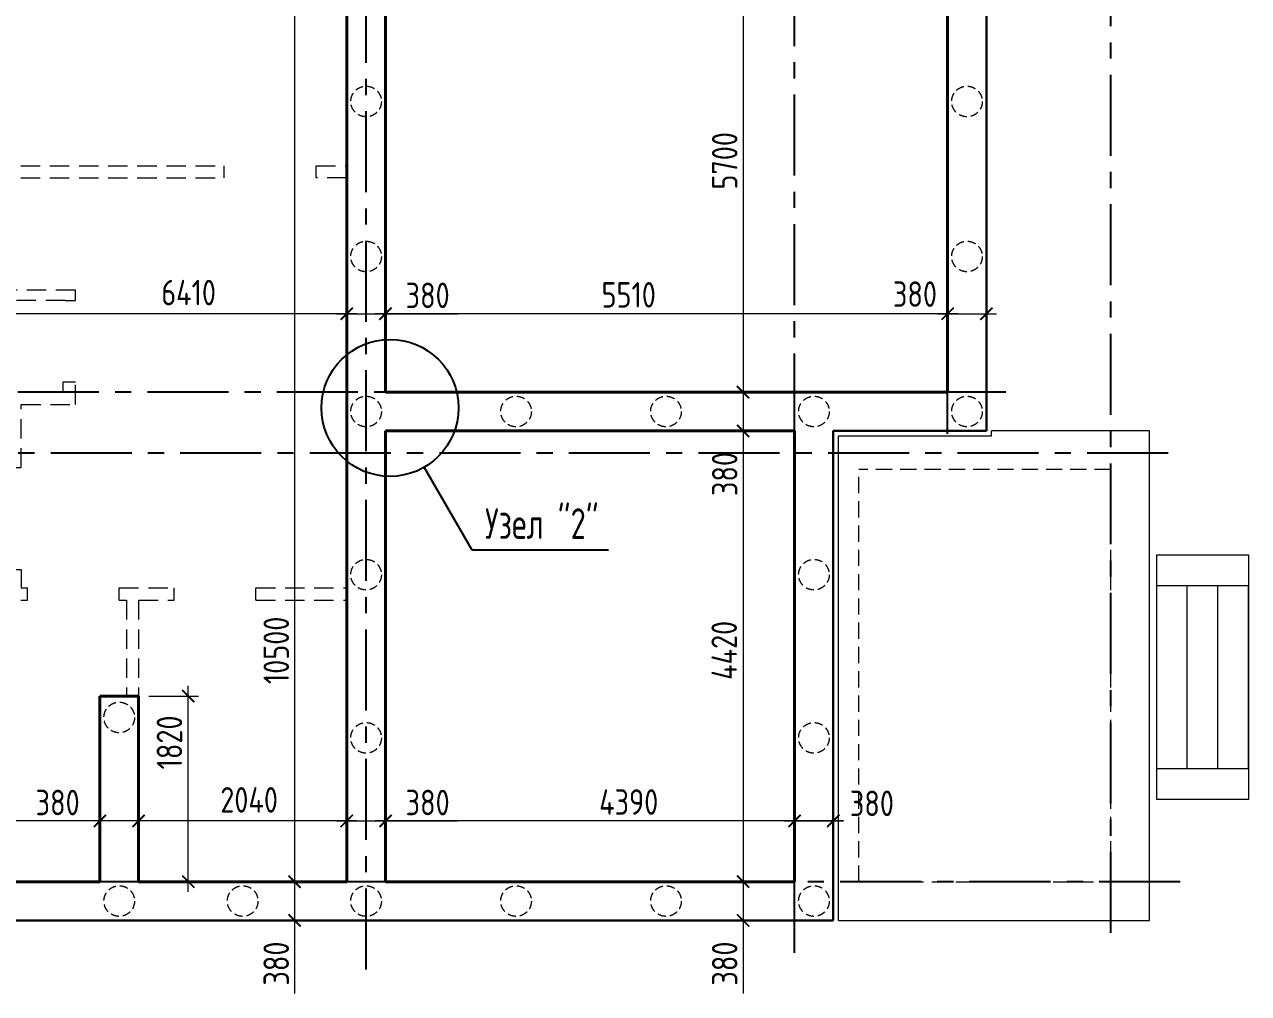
# Model space of a CAD drawing. Extents: x -12289450 to -10763036, y -7834513 to -6150123.
# Drawn here: x -11173950 to -11161951, y -7822678 to -7813176 of the extents above; entities that cross this region are included whole.
import ezdxf

# ---------------------------------------------------------------- set-up
doc = ezdxf.new("R2010")
doc.units = 0
doc.header["$LTSCALE"] = 25
doc.header["$PDMODE"] = 35
for name, pattern in [('CENTER', [50.8, 31.75, -6.35, 6.35, -6.35]), ('HIDDEN', [9.525, 6.35, -3.175]), ('невидимаяX2', [19.05, 12.7, -6.35]), ('штриховаяX2', [38.1, 25.4, -12.7])]:
    doc.linetypes.add(name, pattern=pattern)
doc.layers.get('DefPoints').update_dxf_attribs({"color": 10, "lineweight": 30})
doc.layers.add('005-РАЗМЕРЫ', color=252, linetype='Continuous')
doc.layers.add('014-ОСИ', color=251, linetype='CENTER')
for name, color, linetype, lineweight in [('Ростверк', 5, 'Continuous', 35), ('СТЕНЫ', 5, 'Continuous', 40), ('ФУНДАМЕНТ', 5, 'Continuous', 30), ('фундаменты', 52, 'Continuous', 35)]:
    doc.layers.add(name, color=color, linetype=linetype, lineweight=lineweight)
doc.styles.add('GOST 2.304', font='cs_gost2304.shx')
doc.styles.add('STYLE1', font='simplex.shx', dxfattribs={"width": 0.7, "height": 300})
doc.dimstyles.new('1', dxfattribs={"dimscale": 100, "dimtxt": 2.5, "dimasz": 1.2, "dimexe": 1, "dimexo": 1, "dimgap": 0.5, "dimtad": 1, "dimdec": 0, "dimzin": 0, "dimdsep": 46, "dimtxsty": 'GOST 2.304', "dimblk": 'ARCHTICK', "dimcen": 0.09, "dimdle": 1, "dimclrd": 256, "dimclre": 256, "dimclrt": 7, "dimadec": 0, "dimazin": 0, "dimtfac": 1, "dimtdec": 0, "dimtmove": 0, "dimatfit": 3, "dimldrblk": 'ARCHTICK', "dimfxl": 0, "dimtolj": 1, "dimtzin": 0, "dimlwd": 5, "dimlwe": 5, "dimarcsym": 0})

# ---------------------------------------------------------------- blocks, each defined once
blk = doc.blocks.new('_ArchTick')
at = {"color": 0, "linetype": 'ByBlock', "const_width": 0.15}
blk.add_lwpolyline([(-0.5, -0.5), (0.5, 0.5)], dxfattribs=at)
blk = doc.blocks.new('*D1297')
at = {"layer": '005-РАЗМЕРЫ', "lineweight": 5, "transparency": 16777216}
for p, q in [((-11166906, -7810981), (-11166906, -7816881)), ((-11166874, -7811081), (-11167006, -7811081)), ((-11166874, -7816781), (-11167006, -7816781))]:
    blk.add_line(p, q, dxfattribs=at)
at = {"layer": 'DefPoints', "color": 0, "transparency": 16777216}
for p in [(-11166774, -7811081), (-11166906, -7816781), (-11166774, -7816781)]:
    blk.add_point(p, dxfattribs=at)
at = {"layer": '005-РАЗМЕРЫ', "lineweight": 5, "transparency": 16777216, "xscale": 120, "yscale": 120, "zscale": 120}
for p, rotation in [((-11166906, -7811081), 90), ((-11166906, -7816781), 270)]:
    blk.add_blockref('_ArchTick', p, dxfattribs=dict(at, rotation=rotation))
at = {"layer": '005-РАЗМЕРЫ', "color": 7, "transparency": 16777216, "insert": (-11167086, -7814513), "char_height": 250, "attachment_point": 5, "rotation": 90, "style": 'GOST 2.304'}
blk.add_mtext('\\A1;5700', dxfattribs=at)
blk = doc.blocks.new('*D1299')
at = {"layer": '005-РАЗМЕРЫ', "lineweight": 5, "transparency": 16777216}
for p, q in [((-11166906, -7816681), (-11166906, -7817161)), ((-11166874, -7816781), (-11167006, -7816781)), ((-11166874, -7817161), (-11167006, -7817161)), ((-11166906, -7817161), (-11166906, -7817878))]:
    blk.add_line(p, q, dxfattribs=at)
at = {"layer": 'DefPoints', "color": 0, "transparency": 16777216}
for p in [(-11166774, -7816781), (-11166906, -7817161), (-11166774, -7817161)]:
    blk.add_point(p, dxfattribs=at)
at = {"layer": '005-РАЗМЕРЫ', "lineweight": 5, "transparency": 16777216, "xscale": 120, "yscale": 120, "zscale": 120}
for p, rotation in [((-11166906, -7816781), 90), ((-11166906, -7817161), 270)]:
    blk.add_blockref('_ArchTick', p, dxfattribs=dict(at, rotation=rotation))
at = {"layer": '005-РАЗМЕРЫ', "color": 7, "transparency": 16777216, "insert": (-11167086, -7817584), "char_height": 250, "attachment_point": 5, "rotation": 90, "style": 'GOST 2.304'}
blk.add_mtext('\\A1;380', dxfattribs=at)
blk = doc.blocks.new('*D1300')
at = {"layer": '005-РАЗМЕРЫ', "lineweight": 5, "transparency": 16777216}
for p, q in [((-11166906, -7821481), (-11166906, -7821961)), ((-11166874, -7821581), (-11167006, -7821581)), ((-11166874, -7821961), (-11167006, -7821961)), ((-11166906, -7821961), (-11166906, -7822678))]:
    blk.add_line(p, q, dxfattribs=at)
at = {"layer": 'DefPoints', "color": 0, "transparency": 16777216}
for p in [(-11166774, -7821581), (-11166906, -7821961), (-11166774, -7821961)]:
    blk.add_point(p, dxfattribs=at)
at = {"layer": '005-РАЗМЕРЫ', "lineweight": 5, "transparency": 16777216, "xscale": 120, "yscale": 120, "zscale": 120}
for p, rotation in [((-11166906, -7821581), 90), ((-11166906, -7821961), 270)]:
    blk.add_blockref('_ArchTick', p, dxfattribs=dict(at, rotation=rotation))
at = {"layer": '005-РАЗМЕРЫ', "color": 7, "transparency": 16777216, "insert": (-11167086, -7822384), "char_height": 250, "attachment_point": 5, "rotation": 90, "style": 'GOST 2.304'}
blk.add_mtext('\\A1;380', dxfattribs=at)
blk = doc.blocks.new('*D1301')
at = {"layer": '005-РАЗМЕРЫ', "lineweight": 5, "transparency": 16777216}
for p, q in [((-11166906, -7817061), (-11166906, -7821681)), ((-11166874, -7817161), (-11167006, -7817161)), ((-11166874, -7821581), (-11167006, -7821581))]:
    blk.add_line(p, q, dxfattribs=at)
at = {"layer": 'DefPoints', "color": 0, "transparency": 16777216}
for p in [(-11166774, -7817161), (-11166906, -7821581), (-11166774, -7821581)]:
    blk.add_point(p, dxfattribs=at)
at = {"layer": '005-РАЗМЕРЫ', "lineweight": 5, "transparency": 16777216, "xscale": 120, "yscale": 120, "zscale": 120}
for p, rotation in [((-11166906, -7817161), 90), ((-11166906, -7821581), 270)]:
    blk.add_blockref('_ArchTick', p, dxfattribs=dict(at, rotation=rotation))
at = {"layer": '005-РАЗМЕРЫ', "color": 7, "transparency": 16777216, "insert": (-11167091, -7819313), "char_height": 250, "attachment_point": 5, "rotation": 90, "style": 'GOST 2.304'}
blk.add_mtext('\\A1;4420', dxfattribs=at)
blk = doc.blocks.new('*D1308')
at = {"layer": '005-РАЗМЕРЫ', "lineweight": 5, "transparency": 16777216}
for p, q in [((-11171302, -7821481), (-11171302, -7821961)), ((-11171270, -7821581), (-11171402, -7821581)), ((-11171270, -7821961), (-11171402, -7821961)), ((-11171302, -7821961), (-11171302, -7822678))]:
    blk.add_line(p, q, dxfattribs=at)
at = {"layer": 'DefPoints', "color": 0, "transparency": 16777216}
for p in [(-11171170, -7821581), (-11171302, -7821961), (-11171170, -7821961)]:
    blk.add_point(p, dxfattribs=at)
at = {"layer": '005-РАЗМЕРЫ', "lineweight": 5, "transparency": 16777216, "xscale": 120, "yscale": 120, "zscale": 120}
for p, rotation in [((-11171302, -7821581), 90), ((-11171302, -7821961), 270)]:
    blk.add_blockref('_ArchTick', p, dxfattribs=dict(at, rotation=rotation))
at = {"layer": '005-РАЗМЕРЫ', "color": 7, "transparency": 16777216, "insert": (-11171482, -7822384), "char_height": 250, "attachment_point": 5, "rotation": 90, "style": 'GOST 2.304'}
blk.add_mtext('\\A1;380', dxfattribs=at)
blk = doc.blocks.new('*D1309')
at = {"layer": '005-РАЗМЕРЫ', "lineweight": 5, "transparency": 16777216}
for p, q in [((-11171302, -7810981), (-11171302, -7821681)), ((-11171270, -7811081), (-11171402, -7811081)), ((-11171270, -7821581), (-11171402, -7821581))]:
    blk.add_line(p, q, dxfattribs=at)
at = {"layer": 'DefPoints', "color": 0, "transparency": 16777216}
for p in [(-11171170, -7811081), (-11171302, -7821581), (-11171170, -7821581)]:
    blk.add_point(p, dxfattribs=at)
at = {"layer": '005-РАЗМЕРЫ', "lineweight": 5, "transparency": 16777216, "xscale": 120, "yscale": 120, "zscale": 120}
for p, rotation in [((-11171302, -7811081), 90), ((-11171302, -7821581), 270)]:
    blk.add_blockref('_ArchTick', p, dxfattribs=dict(at, rotation=rotation))
at = {"layer": '005-РАЗМЕРЫ', "color": 7, "transparency": 16777216, "insert": (-11171482, -7819313), "char_height": 250, "attachment_point": 5, "rotation": 90, "style": 'GOST 2.304'}
blk.add_mtext('\\A1;10500', dxfattribs=at)
blk = doc.blocks.new('*D1310')
at = {"layer": '005-РАЗМЕРЫ', "lineweight": 5, "ltscale": 100, "transparency": 16777216}
for p, q in [((-11165001, -7816012), (-11164421, -7816012)), ((-11164901, -7815996), (-11164901, -7816112)), ((-11164521, -7815996), (-11164521, -7816112))]:
    blk.add_line(p, q, dxfattribs=at)
at = {"layer": 'DefPoints', "color": 0, "ltscale": 100, "transparency": 16777216}
for p in [(-11164901, -7815896), (-11164521, -7815896), (-11164521, -7816012)]:
    blk.add_point(p, dxfattribs=at)
at = {"layer": '005-РАЗМЕРЫ', "lineweight": 5, "ltscale": 100, "transparency": 16777216, "xscale": 120, "yscale": 120, "zscale": 120, "rotation": 180}
blk.add_blockref('_ArchTick', (-11164901, -7816012), dxfattribs=at)
at = {"layer": '005-РАЗМЕРЫ', "lineweight": 5, "ltscale": 100, "transparency": 16777216, "xscale": 120, "yscale": 120, "zscale": 120}
blk.add_blockref('_ArchTick', (-11164521, -7816012), dxfattribs=at)
at = {"layer": '005-РАЗМЕРЫ', "color": 7, "ltscale": 100, "transparency": 16777216, "insert": (-11165221, -7815820), "char_height": 250, "attachment_point": 5, "style": 'GOST 2.304'}
blk.add_mtext('\\A1;380', dxfattribs=at)
blk = doc.blocks.new('*D1311')
at = {"layer": '005-РАЗМЕРЫ', "lineweight": 5, "ltscale": 100, "transparency": 16777216}
for p, q in [((-11177201, -7815873), (-11177201, -7816112)), ((-11170791, -7815880), (-11170791, -7816112)), ((-11170691, -7816012), (-11177301, -7816012))]:
    blk.add_line(p, q, dxfattribs=at)
at = {"layer": 'DefPoints', "color": 0, "ltscale": 100, "transparency": 16777216}
for p in [(-11177201, -7815773), (-11170791, -7815780), (-11177201, -7816012)]:
    blk.add_point(p, dxfattribs=at)
at = {"layer": '005-РАЗМЕРЫ', "lineweight": 5, "ltscale": 100, "transparency": 16777216, "xscale": 120, "yscale": 120, "zscale": 120, "rotation": 180}
blk.add_blockref('_ArchTick', (-11177201, -7816012), dxfattribs=at)
at = {"layer": '005-РАЗМЕРЫ', "lineweight": 5, "ltscale": 100, "transparency": 16777216, "xscale": 120, "yscale": 120, "zscale": 120}
blk.add_blockref('_ArchTick', (-11170791, -7816012), dxfattribs=at)
at = {"layer": '005-РАЗМЕРЫ', "color": 7, "ltscale": 100, "transparency": 16777216, "insert": (-11172341, -7815805), "char_height": 250, "attachment_point": 5, "style": 'GOST 2.304'}
blk.add_mtext('\\A1;6410', dxfattribs=at)
blk = doc.blocks.new('*D1312')
at = {"layer": '005-РАЗМЕРЫ', "lineweight": 5, "ltscale": 100, "transparency": 16777216}
for p, q in [((-11170411, -7815880), (-11170411, -7816112)), ((-11164901, -7815880), (-11164901, -7816112)), ((-11164801, -7816012), (-11170511, -7816012))]:
    blk.add_line(p, q, dxfattribs=at)
at = {"layer": 'DefPoints', "color": 0, "ltscale": 100, "transparency": 16777216}
for p in [(-11170411, -7815780), (-11164901, -7815780), (-11170411, -7816012)]:
    blk.add_point(p, dxfattribs=at)
at = {"layer": '005-РАЗМЕРЫ', "lineweight": 5, "ltscale": 100, "transparency": 16777216, "xscale": 120, "yscale": 120, "zscale": 120, "rotation": 180}
blk.add_blockref('_ArchTick', (-11170411, -7816012), dxfattribs=at)
at = {"layer": '005-РАЗМЕРЫ', "lineweight": 5, "ltscale": 100, "transparency": 16777216, "xscale": 120, "yscale": 120, "zscale": 120}
blk.add_blockref('_ArchTick', (-11164901, -7816012), dxfattribs=at)
at = {"layer": '005-РАЗМЕРЫ', "color": 7, "ltscale": 100, "transparency": 16777216, "insert": (-11168027, -7815827), "char_height": 250, "attachment_point": 5, "style": 'GOST 2.304'}
blk.add_mtext('\\A1;5510', dxfattribs=at)
blk = doc.blocks.new('*D1313')
at = {"layer": '005-РАЗМЕРЫ', "lineweight": 5, "ltscale": 10, "transparency": 16777216}
for p, q in [((-11170791, -7816088), (-11170791, -7815912)), ((-11170411, -7816088), (-11170411, -7815912)), ((-11170891, -7816012), (-11170411, -7816012)), ((-11170411, -7816012), (-11169704, -7816012))]:
    blk.add_line(p, q, dxfattribs=at)
at = {"layer": 'DefPoints', "color": 0, "ltscale": 10, "transparency": 16777216}
for p in [(-11170411, -7816012), (-11170791, -7816188), (-11170411, -7816188)]:
    blk.add_point(p, dxfattribs=at)
at = {"layer": '005-РАЗМЕРЫ', "lineweight": 5, "ltscale": 10, "transparency": 16777216, "xscale": 120, "yscale": 120, "zscale": 120, "rotation": 180}
blk.add_blockref('_ArchTick', (-11170791, -7816012), dxfattribs=at)
at = {"layer": '005-РАЗМЕРЫ', "lineweight": 5, "ltscale": 10, "transparency": 16777216, "xscale": 120, "yscale": 120, "zscale": 120}
blk.add_blockref('_ArchTick', (-11170411, -7816012), dxfattribs=at)
at = {"layer": '005-РАЗМЕРЫ', "color": 7, "ltscale": 10, "transparency": 16777216, "insert": (-11169998, -7815832), "char_height": 250, "attachment_point": 5, "style": 'GOST 2.304'}
blk.add_mtext('\\A1;380', dxfattribs=at)
blk = doc.blocks.new('*D1315')
at = {"layer": '005-РАЗМЕРЫ', "lineweight": 5, "ltscale": 100, "transparency": 16777216}
for p, q in [((-11166501, -7820985), (-11165921, -7820985)), ((-11166401, -7820969), (-11166401, -7821085)), ((-11166021, -7820969), (-11166021, -7821085))]:
    blk.add_line(p, q, dxfattribs=at)
at = {"layer": 'DefPoints', "color": 0, "ltscale": 100, "transparency": 16777216}
for p in [(-11166401, -7820869), (-11166021, -7820869), (-11166021, -7820985)]:
    blk.add_point(p, dxfattribs=at)
at = {"layer": '005-РАЗМЕРЫ', "lineweight": 5, "ltscale": 100, "transparency": 16777216, "xscale": 120, "yscale": 120, "zscale": 120, "rotation": 180}
blk.add_blockref('_ArchTick', (-11166401, -7820985), dxfattribs=at)
at = {"layer": '005-РАЗМЕРЫ', "lineweight": 5, "ltscale": 100, "transparency": 16777216, "xscale": 120, "yscale": 120, "zscale": 120}
blk.add_blockref('_ArchTick', (-11166021, -7820985), dxfattribs=at)
at = {"layer": '005-РАЗМЕРЫ', "color": 7, "ltscale": 100, "transparency": 16777216, "insert": (-11165643, -7820813), "char_height": 250, "attachment_point": 5, "style": 'GOST 2.304'}
blk.add_mtext('\\A1;380', dxfattribs=at)
blk = doc.blocks.new('*D1316')
at = {"layer": '005-РАЗМЕРЫ', "lineweight": 5, "ltscale": 100, "transparency": 16777216}
for p, q in [((-11172831, -7820846), (-11172831, -7821085)), ((-11170791, -7820853), (-11170791, -7821085)), ((-11170691, -7820985), (-11172931, -7820985))]:
    blk.add_line(p, q, dxfattribs=at)
at = {"layer": 'DefPoints', "color": 0, "ltscale": 100, "transparency": 16777216}
for p in [(-11172831, -7820746), (-11170791, -7820753), (-11172831, -7820985)]:
    blk.add_point(p, dxfattribs=at)
at = {"layer": '005-РАЗМЕРЫ', "lineweight": 5, "ltscale": 100, "transparency": 16777216, "xscale": 120, "yscale": 120, "zscale": 120, "rotation": 180}
blk.add_blockref('_ArchTick', (-11172831, -7820985), dxfattribs=at)
at = {"layer": '005-РАЗМЕРЫ', "lineweight": 5, "ltscale": 100, "transparency": 16777216, "xscale": 120, "yscale": 120, "zscale": 120}
blk.add_blockref('_ArchTick', (-11170791, -7820985), dxfattribs=at)
at = {"layer": '005-РАЗМЕРЫ', "color": 7, "ltscale": 100, "transparency": 16777216, "insert": (-11171748, -7820779), "char_height": 250, "attachment_point": 5, "style": 'GOST 2.304'}
blk.add_mtext('\\A1;2040', dxfattribs=at)
blk = doc.blocks.new('*D1317')
at = {"layer": '005-РАЗМЕРЫ', "lineweight": 5, "ltscale": 100, "transparency": 16777216}
for p, q in [((-11170411, -7820853), (-11170411, -7821085)), ((-11166021, -7820853), (-11166021, -7821085)), ((-11165921, -7820985), (-11170511, -7820985))]:
    blk.add_line(p, q, dxfattribs=at)
at = {"layer": 'DefPoints', "color": 0, "ltscale": 100, "transparency": 16777216}
for p in [(-11170411, -7820753), (-11166021, -7820753), (-11170411, -7820985)]:
    blk.add_point(p, dxfattribs=at)
at = {"layer": '005-РАЗМЕРЫ', "lineweight": 5, "ltscale": 100, "transparency": 16777216, "xscale": 120, "yscale": 120, "zscale": 120, "rotation": 180}
blk.add_blockref('_ArchTick', (-11170411, -7820985), dxfattribs=at)
at = {"layer": '005-РАЗМЕРЫ', "lineweight": 5, "ltscale": 100, "transparency": 16777216, "xscale": 120, "yscale": 120, "zscale": 120}
blk.add_blockref('_ArchTick', (-11166021, -7820985), dxfattribs=at)
at = {"layer": '005-РАЗМЕРЫ', "color": 7, "ltscale": 100, "transparency": 16777216, "insert": (-11168027, -7820800), "char_height": 250, "attachment_point": 5, "style": 'GOST 2.304'}
blk.add_mtext('\\A1;4390', dxfattribs=at)
blk = doc.blocks.new('*D1318')
at = {"layer": '005-РАЗМЕРЫ', "lineweight": 5, "ltscale": 10, "transparency": 16777216}
for p, q in [((-11170791, -7821061), (-11170791, -7820885)), ((-11170411, -7821061), (-11170411, -7820885)), ((-11170891, -7820985), (-11170411, -7820985)), ((-11170411, -7820985), (-11169704, -7820985))]:
    blk.add_line(p, q, dxfattribs=at)
at = {"layer": 'DefPoints', "color": 0, "ltscale": 10, "transparency": 16777216}
for p in [(-11170411, -7820985), (-11170791, -7821161), (-11170411, -7821161)]:
    blk.add_point(p, dxfattribs=at)
at = {"layer": '005-РАЗМЕРЫ', "lineweight": 5, "ltscale": 10, "transparency": 16777216, "xscale": 120, "yscale": 120, "zscale": 120, "rotation": 180}
blk.add_blockref('_ArchTick', (-11170791, -7820985), dxfattribs=at)
at = {"layer": '005-РАЗМЕРЫ', "lineweight": 5, "ltscale": 10, "transparency": 16777216, "xscale": 120, "yscale": 120, "zscale": 120}
blk.add_blockref('_ArchTick', (-11170411, -7820985), dxfattribs=at)
at = {"layer": '005-РАЗМЕРЫ', "color": 7, "ltscale": 10, "transparency": 16777216, "insert": (-11169998, -7820805), "char_height": 250, "attachment_point": 5, "style": 'GOST 2.304'}
blk.add_mtext('\\A1;380', dxfattribs=at)
blk = doc.blocks.new('*D1320')
at = {"layer": '005-РАЗМЕРЫ', "lineweight": 5, "ltscale": 10, "transparency": 16777216}
for p, q in [((-11173211, -7821061), (-11173211, -7820885)), ((-11172831, -7821061), (-11172831, -7820885)), ((-11173211, -7820985), (-11173919, -7820985)), ((-11172731, -7820985), (-11173211, -7820985))]:
    blk.add_line(p, q, dxfattribs=at)
at = {"layer": 'DefPoints', "color": 0, "ltscale": 10, "transparency": 16777216}
for p in [(-11173211, -7820985), (-11173211, -7821161), (-11172831, -7821161)]:
    blk.add_point(p, dxfattribs=at)
at = {"layer": '005-РАЗМЕРЫ', "lineweight": 5, "ltscale": 10, "transparency": 16777216, "xscale": 120, "yscale": 120, "zscale": 120, "rotation": 180}
blk.add_blockref('_ArchTick', (-11173211, -7820985), dxfattribs=at)
at = {"layer": '005-РАЗМЕРЫ', "lineweight": 5, "ltscale": 10, "transparency": 16777216, "xscale": 120, "yscale": 120, "zscale": 120}
blk.add_blockref('_ArchTick', (-11172831, -7820985), dxfattribs=at)
at = {"layer": '005-РАЗМЕРЫ', "color": 7, "ltscale": 10, "transparency": 16777216, "insert": (-11173625, -7820805), "char_height": 250, "attachment_point": 5, "style": 'GOST 2.304'}
blk.add_mtext('\\A1;380', dxfattribs=at)
blk = doc.blocks.new('*D1321')
at = {"layer": '005-РАЗМЕРЫ', "lineweight": 5, "ltscale": 100, "transparency": 16777216}
for p, q in [((-11175701, -7820961), (-11175701, -7820885)), ((-11173211, -7820853), (-11173211, -7821085)), ((-11173111, -7820985), (-11175801, -7820985))]:
    blk.add_line(p, q, dxfattribs=at)
at = {"layer": 'DefPoints', "color": 0, "ltscale": 100, "transparency": 16777216}
for p in [(-11173211, -7820753), (-11175701, -7820985), (-11175701, -7821061)]:
    blk.add_point(p, dxfattribs=at)
at = {"layer": '005-РАЗМЕРЫ', "lineweight": 5, "ltscale": 100, "transparency": 16777216, "xscale": 120, "yscale": 120, "zscale": 120, "rotation": 180}
blk.add_blockref('_ArchTick', (-11175701, -7820985), dxfattribs=at)
at = {"layer": '005-РАЗМЕРЫ', "lineweight": 5, "ltscale": 100, "transparency": 16777216, "xscale": 120, "yscale": 120, "zscale": 120}
blk.add_blockref('_ArchTick', (-11173211, -7820985), dxfattribs=at)
at = {"layer": '005-РАЗМЕРЫ', "color": 7, "ltscale": 100, "transparency": 16777216, "insert": (-11174967, -7820784), "char_height": 250, "attachment_point": 5, "style": 'GOST 2.304'}
blk.add_mtext('\\A1;2490', dxfattribs=at)
blk = doc.blocks.new('*D1329')
at = {"layer": '005-РАЗМЕРЫ', "lineweight": 5, "ltscale": 10, "transparency": 16777216}
for p, q in [((-11172344, -7821681), (-11172344, -7819661)), ((-11172731, -7819761), (-11172244, -7819761)), ((-11172731, -7821581), (-11172244, -7821581))]:
    blk.add_line(p, q, dxfattribs=at)
at = {"layer": 'DefPoints', "color": 0, "ltscale": 10, "transparency": 16777216}
for p in [(-11172831, -7819761), (-11172344, -7819761), (-11172831, -7821581)]:
    blk.add_point(p, dxfattribs=at)
at = {"layer": '005-РАЗМЕРЫ', "lineweight": 5, "ltscale": 10, "transparency": 16777216, "xscale": 120, "yscale": 120, "zscale": 120}
for p, rotation in [((-11172344, -7819761), 90), ((-11172344, -7821581), 270)]:
    blk.add_blockref('_ArchTick', p, dxfattribs=dict(at, rotation=rotation))
at = {"layer": '005-РАЗМЕРЫ', "color": 7, "ltscale": 10, "transparency": 16777216, "insert": (-11172529, -7820216), "char_height": 250, "attachment_point": 5, "rotation": 90, "style": 'GOST 2.304'}
blk.add_mtext('\\A1;1820', dxfattribs=at)
blk = doc.blocks.new('bbbb')
at = {"layer": 'СТЕНЫ', "linetype": 'штриховаяX2', "lineweight": 5, "ltscale": 0.3}
for p, q in [((3476, 1200), (3476, 1320)), ((4376, 1200), (4376, 1320)), ((4376, 1320), (4676, 1320)), ((4676, 1200), (4376, 1200)), ((-684, 0), (-684, 120)), ((2016, 100), (-684, 100)), ((1916, 0), (-684, 0)), ((2016, 0), (2016, 100)), ((1896, -900), (1896, -800)), ((2016, -1020), (2016, -800)), ((-234, -900), (1896, -900)), ((-234, -1020), (1366, -1020)), ((1486, -1020), (2016, -1020)), ((1366, -2820), (1366, -2640)), ((1366, -2640), (1486, -2640)), ((1486, -2640), (1486, -2820)), ((-234, -2820), (1366, -2820)), ((1546, -2940), (1546, -2820)), ((2446, -2820), (2986, -2820)), ((2446, -2940), (2446, -2820)), ((2986, -2940), (2986, -2820)), ((3786, -2820), (4676, -2820)), ((3786, -2940), (3786, -2820)), ((-234, -2940), (1546, -2940)), ((2446, -2940), (2516, -2940)), ((2636, -2940), (2986, -2940)), ((3786, -2940), (4676, -2940))]:
    blk.add_line(p, q, dxfattribs=at)
for points in [[(-234, 1320), (3476, 1320)], [(-234, 1200), (3476, 1200)], [(1916, 0), (2016, 0)], [(1896, -800), (2016, -800)], [(1366, -1020), (1366, -1640), (1486, -1640), (1486, -1020)], [(1486, -2820), (1546, -2820)], [(2516, -2940), (2516, -3880)], [(2636, -2940), (2636, -3880)]]:
    blk.add_lwpolyline(points, dxfattribs=at)

msp = doc.modelspace()

# ---------------------------------------------------------------- linework, layer by layer
at = {"ltscale": 100}
for p, q in [((-11169560.1, -7818329.6), (-11170030.5, -7817516.8)), ((-11168226.1, -7818329.6), (-11169560.1, -7818329.6))]:
    msp.add_line(p, q, dxfattribs=at)
msp.add_circle((-11170367, -7816935.5), 671.7, dxfattribs=at)
at = {"layer": '014-ОСИ'}
msp.add_line((-11164901.3, -7817188.8), (-11164901.3, -7808722.5), dxfattribs=at)
for points in [[(-11166401.3, -7822277.5), (-11166401.3, -7808622.5)], [(-11170601.3, -7822441.1), (-11170601.3, -7808722.5)], [(-11163301.3, -7822083.4), (-11163301.3, -7808722.5)], [(-11164901.3, -7814571.1), (-11164901.3, -7813271.1)], [(-11164331.2, -7816781.1), (-11179594.9, -7816781.1)], [(-11162739.3, -7817381.1), (-11179594.9, -7817381.1)], [(-11162621.3, -7821581.1), (-11179594.9, -7821581.1)]]:
    msp.add_lwpolyline(points, dxfattribs=at)
at = {"layer": 'Ростверк', "lineweight": 13, "ltscale": 100}
for points in [[(-11165971.3, -7821961.1), (-11162921.3, -7821961.1), (-11162921.3, -7817161.1), (-11164471.3, -7817161.1)], [(-11164521.3, -7817211.1), (-11164471.3, -7817211.1), (-11164471.3, -7817161.1)], [(-11165971.3, -7821961.1), (-11165971.3, -7817211.1), (-11164471.3, -7817211.1)], [(-11162851.3, -7818376.1), (-11161951.3, -7818376.1), (-11161951.3, -7820776.1), (-11162851.3, -7820776.1)], [(-11162851.3, -7820776.1), (-11162851.3, -7818376.1)], [(-11162851.3, -7818676.1), (-11161951.3, -7818676.1), (-11161951.3, -7820476.1), (-11162851.3, -7820476.1)], [(-11162551.3, -7820476.1), (-11162551.3, -7818676.1)], [(-11162251.3, -7820476.1), (-11162251.3, -7818676.1)], [(-11161951.3, -7820476.1), (-11161951.3, -7818676.1)], [(-11161951.3, -7820476.1), (-11161951.3, -7818676.1)]]:
    msp.add_lwpolyline(points, dxfattribs=at)
at = {"layer": 'СТЕНЫ', "lineweight": 30, "ltscale": 3}
for p, q in [((-11164521.3, -7810701.1), (-11164521.3, -7817161.1)), ((-11164521.3, -7817161.1), (-11166021.3, -7817161.1)), ((-11169201.3, -7821961.1), (-11166021.3, -7821961.1))]:
    msp.add_line(p, q, dxfattribs=at)
at = {"layer": 'СТЕНЫ', "ltscale": 3}
for p, q in [((-11164900.9, -7811081.1), (-11164900.9, -7816781.1)), ((-11164901.3, -7816781.1), (-11170411.3, -7816781.1)), ((-11172831.3, -7819761.1), (-11173211.3, -7819761.1)), ((-11175701.3, -7821581.1), (-11173211.3, -7821581.1))]:
    msp.add_line(p, q, dxfattribs=at)
for points in [[(-11170791.3, -7821581.1), (-11170791.3, -7811081.1)], [(-11170411.3, -7816781.1), (-11170411.3, -7811081.1)], [(-11170411.3, -7821581.1), (-11170411.3, -7817161.1)], [(-11166401.3, -7817161.1), (-11170411.3, -7817161.1)], [(-11166401.3, -7821581.1), (-11166401.3, -7817161.1)], [(-11173211.3, -7819761.1), (-11173211.3, -7821581.1)], [(-11172831.3, -7819761.1), (-11172831.3, -7821581.1)], [(-11172831.3, -7821581.1), (-11172491.3, -7821581.1)], [(-11172491.3, -7821581.1), (-11170791.3, -7821581.1)], [(-11170411.3, -7821581.1), (-11166401.3, -7821581.1)]]:
    msp.add_lwpolyline(points, dxfattribs=at)
at = {"layer": 'СТЕНЫ', "lineweight": 30, "ltscale": 3}
for points in [[(-11166021.3, -7821961.1), (-11166021.3, -7817161.1)], [(-11176081.3, -7821961.1), (-11169201.3, -7821961.1)]]:
    msp.add_lwpolyline(points, dxfattribs=at)
at = {"layer": 'СТЕНЫ', "color": 44, "ltscale": 0.3, "true_color": 0xab6317}
for points in [[(-11173211.3, -7820921.1), (-11173211.3, -7819761.1)], [(-11173211.3, -7821321.1), (-11173211.3, -7821201.1)], [(-11173211.3, -7821581.1), (-11173211.3, -7821461.1)]]:
    msp.add_lwpolyline(points, dxfattribs=at)
at = {"layer": 'ФУНДАМЕНТ', "linetype": 'HIDDEN', "lineweight": 0}
for p, q in [((-11163301.3, -7817541.1), (-11165771.3, -7817541.1)), ((-11165771.3, -7821581.1), (-11165771.3, -7817541.1)), ((-11163301.3, -7821581.1), (-11163301.3, -7817541.1)), ((-11165771.3, -7821581.1), (-11163301.3, -7821581.1))]:
    msp.add_line(p, q, dxfattribs=at)
at = {"layer": 'фундаменты', "linetype": 'невидимаяX2', "lineweight": 0, "ltscale": 0.25}
for centre in [(-11170601.3, -7813931.1), (-11164711.3, -7813931.1), (-11170601.3, -7815451.1), (-11164711.3, -7815451.1), (-11170601.3, -7816971.1), (-11169131.3, -7816971.1), (-11167661.3, -7816971.1), (-11166211.3, -7816971.1), (-11164711.3, -7816971.1), (-11170601.3, -7818571.1), (-11166211.3, -7818571.1), (-11173021.3, -7819971.1), (-11170601.3, -7820171.1), (-11166211.3, -7820171.1), (-11173021.3, -7821771.1), (-11171811.3, -7821771.1), (-11170601.3, -7821771.1), (-11169131.3, -7821771.1), (-11167661.3, -7821771.1), (-11166211.3, -7821771.1)]:
    msp.add_circle(centre, 150, dxfattribs=at)

# ---------------------------------------------------------------- block references
at = {"layer": 'СТЕНЫ', "lineweight": 0}
msp.add_blockref('bbbb', (-11175467.4, -7815881.1), dxfattribs=at)

# ---------------------------------------------------------------- texts
at = {"color": 7, "insert": (-11169434.7, -7817920.1), "char_height": 300, "width": 1895.647, "attachment_point": 1, "style": 'STYLE1'}
msp.add_mtext('Узел "2"', dxfattribs=at)

# ---------------------------------------------------------------- dimensions: what is measured, and where the dimension line sits
at = {"layer": '005-РАЗМЕРЫ'}
for base, p1, p2, picture, middle in [((-11171302, -7821581.1), (-11171169.7, -7811081.1), (-11171169.7, -7821581.1), '*D1309', (-11171302, -7819313.4)), ((-11166906.1, -7816781.1), (-11166773.7, -7811081.1), (-11166773.7, -7816781.1), '*D1297', (-11166906.1, -7814513.4)), ((-11166906.1, -7817161.1), (-11166773.7, -7816781.1), (-11166773.7, -7817161.1), '*D1299', (-11166906.1, -7817584)), ((-11166906.1, -7821581.1), (-11166773.7, -7817161.1), (-11166773.7, -7821581.1), '*D1301', (-11166906.1, -7819313.4)), ((-11171302, -7821961.1), (-11171169.7, -7821581.1), (-11171169.7, -7821961.1), '*D1308', (-11171302, -7822384)), ((-11166906.1, -7821961.1), (-11166773.7, -7821581.1), (-11166773.7, -7821961.1), '*D1300', (-11166906.1, -7822384))]:
    dim = msp.add_linear_dim(base=base, p1=p1, p2=p2, angle=90, dimstyle='1', dxfattribs=at)
    dim.commit()
    dim.dimension.update_dxf_attribs({"geometry": picture, "text_midpoint": middle, "dimtype": 160})
at = {"layer": '005-РАЗМЕРЫ', "ltscale": 100}
for base, p1, p2, picture, middle in [((-11177201.3, -7816012.2), (-11170791.3, -7815780.1), (-11177201.3, -7815772.9), '*D1311', (-11172340.9, -7815805.4)), ((-11170411.3, -7816012.2), (-11164901.3, -7815780.1), (-11170411.3, -7815780.1), '*D1312', (-11168026.7, -7815826.9)), ((-11164521.3, -7816012.2), (-11164901.3, -7815896.1), (-11164521.3, -7815896.1), '*D1310', (-11165220.6, -7815819.8)), ((-11175701.3, -7820985.2), (-11173211.3, -7820753), (-11175701.3, -7821061), '*D1321', (-11174967.2, -7820784.5)), ((-11172831.3, -7820985.2), (-11170791.3, -7820753), (-11172831.3, -7820745.8), '*D1316', (-11171747.7, -7820779.1)), ((-11170411.3, -7820985.2), (-11166021.3, -7820753), (-11170411.3, -7820753), '*D1317', (-11168026.7, -7820799.9)), ((-11166021.3, -7820985.2), (-11166401.3, -7820869), (-11166021.3, -7820869), '*D1315', (-11165643.1, -7820813.1))]:
    dim = msp.add_linear_dim(base=base, p1=p1, p2=p2, dimstyle='1', override={"dimtmove": 2}, dxfattribs=at)
    dim.commit()
    dim.dimension.update_dxf_attribs({"geometry": picture, "text_midpoint": middle, "dimtype": 160})
at = {"layer": '005-РАЗМЕРЫ', "ltscale": 10}
for base, p1, p2, picture, middle in [((-11170411.3, -7816012.2), (-11170791.3, -7816188.1), (-11170411.3, -7816188.1), '*D1313', (-11169997.6, -7816012.2)), ((-11170411.3, -7820985.2), (-11170791.3, -7821161), (-11170411.3, -7821161), '*D1318', (-11169997.6, -7820985.2))]:
    dim = msp.add_linear_dim(base=base, p1=p1, p2=p2, dimstyle='1', dxfattribs=at)
    dim.commit()
    dim.dimension.update_dxf_attribs({"geometry": picture, "text_midpoint": middle, "dimtype": 160})
for base, p1, p2, angle, picture, middle in [((-11172344, -7819761.1), (-11172831.3, -7821581.1), (-11172831.3, -7819761.1), 90, '*D1329', (-11172344, -7820215.6)), ((-11173211.3, -7820985.2), (-11172831.3, -7821161), (-11173211.3, -7821161), 180, '*D1320', (-11173625.1, -7820985.2))]:
    dim = msp.add_linear_dim(base=base, p1=p1, p2=p2, angle=angle, dimstyle='1', dxfattribs=at)
    dim.commit()
    dim.dimension.update_dxf_attribs({"geometry": picture, "text_midpoint": middle, "dimtype": 160})

doc.saveas('drawing.dxf')
